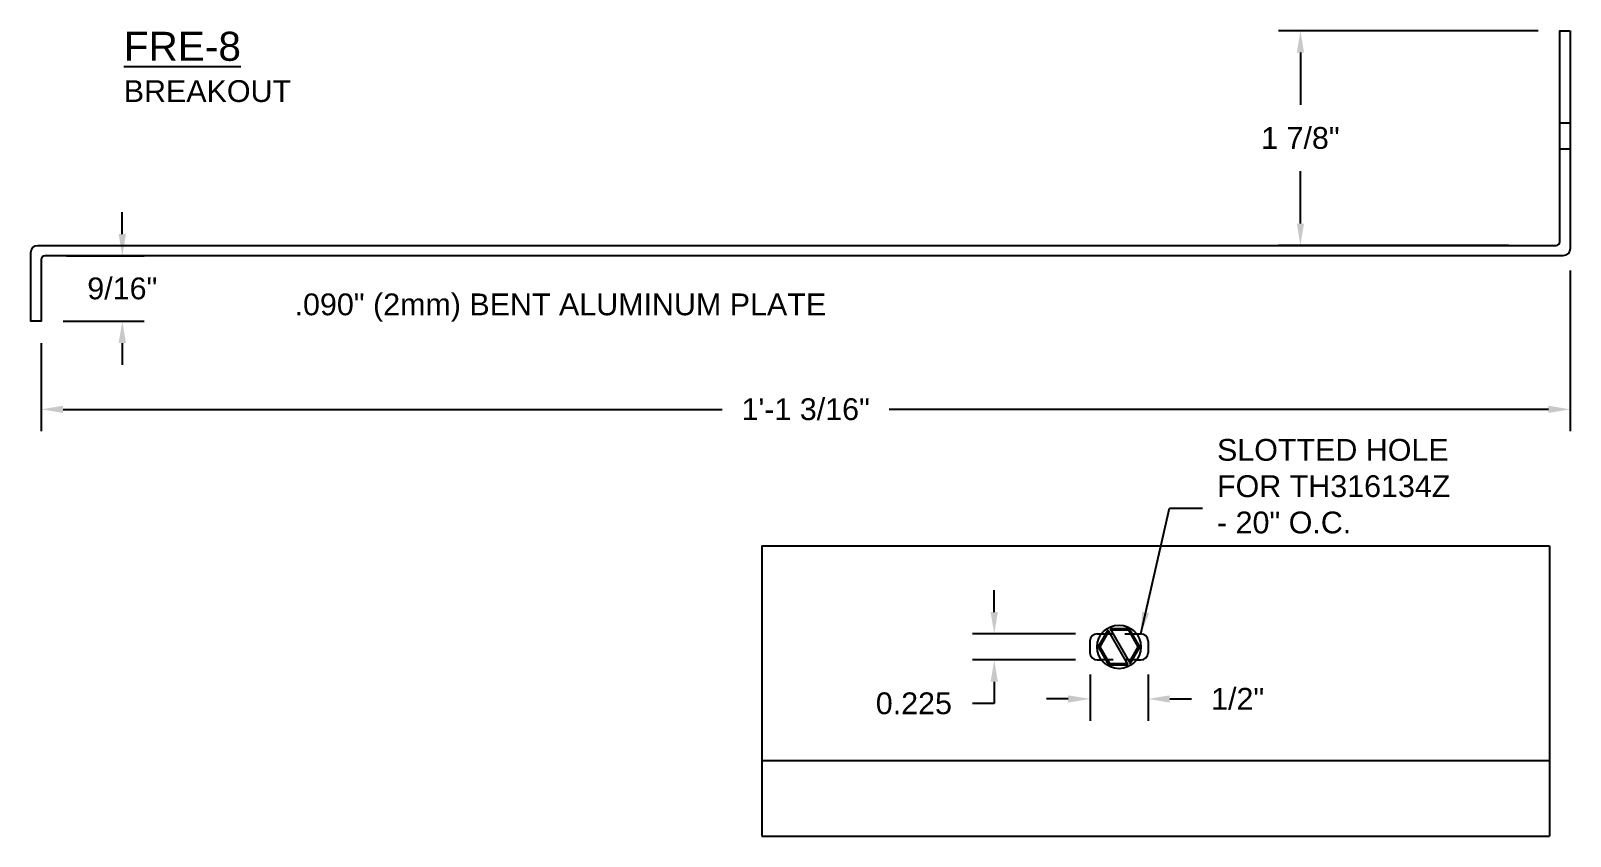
# Model space of a CAD drawing. Header units: inches. Extents: x -4.8 to 40.8, y 1.5 to 11.9.
# Drawn here: x 27.52 to 40.77, y 2.28 to 9.22 of the extents above; entities that cross this region are included whole.
import ezdxf

# ---------------------------------------------------------------- set-up
doc = ezdxf.new("R2010")
doc.units = ezdxf.units.IN
doc.header["$MEASUREMENT"] = 0
doc.linetypes.add('HIDDEN', pattern=[0.375, 0.25, -0.125])
for name, color, linetype in [('ANCHORS', 4, 'Continuous'), ('DIMENSIONS', 3, 'Continuous'), ('METALS', 7, 'Continuous'), ('TEXT', 2, 'Continuous')]:
    doc.layers.add(name, color=color, linetype=linetype)
doc.styles.add('ARIAL', font='arial.ttf')
doc.dimstyles.new('Arial', dxfattribs={"dimtxt": 0.1875, "dimasz": 0.1875, "dimexe": 0.1875, "dimexo": 0.1875, "dimgap": 0.1875, "dimtad": 0, "dimtih": 1, "dimtoh": 1, "dimdec": 4, "dimzin": 3, "dimdsep": 46, "dimlunit": 4, "dimtxsty": 'ARIAL', "dimcen": 0.1875, "dimadec": 0, "dimazin": 0, "dimtfac": 1, "dimtdec": 4, "dimtofl": 0, "dimtmove": 0, "dimatfit": 3, "dimfxl": 0, "dimfrac": 2, "dimtolj": 1, "dimtzin": 0, "dimarcsym": 0})

# ---------------------------------------------------------------- blocks, each defined once
blk = doc.blocks.new('*D11')
at = {"layer": 'Defpoints', "color": 0}
for p in [(40.769, 7.343), (27.609, 6.718), (40.769, 5.959)]:
    blk.add_point(p, dxfattribs=at)
at = {"layer": 'DIMENSIONS', "color": 0, "lineweight": -2}
for p, q in [((40.769, 7.155), (40.769, 5.772)), ((27.609, 6.53), (27.609, 5.772)), ((27.797, 5.959), (33.47, 5.959)), ((40.582, 5.959), (34.908, 5.959))]:
    blk.add_line(p, q, dxfattribs=at)
at = {"layer": 'DIMENSIONS', "color": 0}
for points in [[(27.797, 5.99), (27.797, 5.928), (27.609, 5.959)], [(40.582, 5.99), (40.582, 5.928), (40.769, 5.959)]]:
    blk.add_solid(points, dxfattribs=at)
at = {"layer": 'DIMENSIONS', "color": 0, "insert": (34.189, 5.959), "char_height": 0.1875, "attachment_point": 5, "style": 'ARIAL'}
blk.add_mtext('\\A1;1\'-1 3/16"', dxfattribs=at)
blk = doc.blocks.new('*D12')
at = {"layer": 'Defpoints', "color": 0}
for p in [(27.64, 7.28), (27.609, 6.718), (28.307, 6.718)]:
    blk.add_point(p, dxfattribs=at)
at = {"layer": 'DIMENSIONS', "color": 0, "lineweight": -2}
for p, q in [((28.307, 7.468), (28.307, 7.655)), ((27.828, 7.28), (28.494, 7.28)), ((27.797, 6.718), (28.494, 6.718)), ((28.307, 6.53), (28.307, 6.343))]:
    blk.add_line(p, q, dxfattribs=at)
at = {"layer": 'DIMENSIONS', "color": 0}
for points in [[(28.275, 7.468), (28.338, 7.468), (28.307, 7.28)], [(28.275, 6.53), (28.338, 6.53), (28.307, 6.718)]]:
    blk.add_solid(points, dxfattribs=at)
at = {"layer": 'DIMENSIONS', "color": 0, "insert": (28.307, 6.999), "char_height": 0.1875, "attachment_point": 5, "style": 'ARIAL'}
blk.add_mtext('\\A1;9/16"', dxfattribs=at)
blk = doc.blocks.new('*D13')
at = {"layer": 'Defpoints', "color": 0}
for p in [(40.679, 9.218), (38.447, 7.37), (40.425, 7.37)]:
    blk.add_point(p, dxfattribs=at)
at = {"layer": 'DIMENSIONS', "color": 0, "lineweight": -2}
for p, q in [((40.492, 9.218), (38.259, 9.218)), ((38.447, 9.03), (38.447, 8.579)), ((38.447, 7.558), (38.447, 8.01)), ((40.238, 7.37), (38.259, 7.37))]:
    blk.add_line(p, q, dxfattribs=at)
at = {"layer": 'DIMENSIONS', "color": 0}
for points in [[(38.416, 9.03), (38.478, 9.03), (38.447, 9.218)], [(38.416, 7.558), (38.478, 7.558), (38.447, 7.37)]]:
    blk.add_solid(points, dxfattribs=at)
at = {"layer": 'DIMENSIONS', "color": 0, "insert": (38.447, 8.294), "char_height": 0.1875, "attachment_point": 5, "style": 'ARIAL'}
blk.add_mtext('\\A1;1 7/8"', dxfattribs=at)
blk = doc.blocks.new('*D19')
at = {"layer": 'Defpoints', "color": 0}
for p in [(36.698, 4.027), (35.812, 3.802), (36.698, 3.802)]:
    blk.add_point(p, dxfattribs=at)
at = {"layer": 'DIMENSIONS', "color": 0, "lineweight": -2}
for p, q in [((35.812, 4.214), (35.812, 4.402)), ((36.511, 4.027), (35.624, 4.027)), ((36.511, 3.802), (35.624, 3.802)), ((35.812, 3.614), (35.812, 3.427)), ((35.812, 3.427), (35.624, 3.427))]:
    blk.add_line(p, q, dxfattribs=at)
at = {"layer": 'DIMENSIONS', "color": 0}
for points in [[(35.78, 4.214), (35.843, 4.214), (35.812, 4.027)], [(35.78, 3.614), (35.843, 3.614), (35.812, 3.802)]]:
    blk.add_solid(points, dxfattribs=at)
at = {"layer": 'DIMENSIONS', "color": 0, "insert": (35.12, 3.427), "char_height": 0.1875, "attachment_point": 5, "style": 'ARIAL'}
blk.add_mtext('\\A1;0.225', dxfattribs=at)
blk = doc.blocks.new('*D20')
at = {"layer": 'Defpoints', "color": 0}
for p in [(36.636, 3.864), (37.136, 3.864), (37.136, 3.466)]:
    blk.add_point(p, dxfattribs=at)
at = {"layer": 'DIMENSIONS', "color": 0, "lineweight": -2}
for p, q in [((36.636, 3.677), (36.636, 3.278)), ((37.136, 3.677), (37.136, 3.278)), ((36.448, 3.466), (36.261, 3.466)), ((37.323, 3.466), (37.511, 3.466))]:
    blk.add_line(p, q, dxfattribs=at)
at = {"layer": 'DIMENSIONS', "color": 0}
for points in [[(36.448, 3.497), (36.448, 3.434), (36.636, 3.466)], [(37.323, 3.497), (37.323, 3.434), (37.136, 3.466)]]:
    blk.add_solid(points, dxfattribs=at)
at = {"layer": 'DIMENSIONS', "color": 0, "insert": (37.907, 3.466), "char_height": 0.1875, "attachment_point": 5, "style": 'ARIAL'}
blk.add_mtext('\\A1;1/2"', dxfattribs=at)
blk = doc.blocks.new('tapcon head')
for p, q in [((-0.097, 0.144), (0.076, -0.156)), ((-0.076, 0.156), (0.097, -0.144))]:
    blk.add_line(p, q)
for points in [[(-0.097, 0.144), (-0.18, 0), (-0.09, -0.156), (0.076, -0.156)], [(0.097, -0.144), (0.18, 0), (0.09, 0.156), (-0.076, 0.156)], [(0.09, -0.131), (0.166, 0), (0.083, 0.144), (-0.069, 0.144)], [(-0.09, 0.131), (-0.166, 0), (-0.083, -0.144), (0.069, -0.144)]]:
    blk.add_lwpolyline(points)
blk.add_circle((0, 0), 0.188)

msp = doc.modelspace()

# ---------------------------------------------------------------- linework, layer by layer
at = {"linetype": 'HIDDEN', "ltscale": 0.125}
for p, q in [((40.67919, 8.42589), (40.76919, 8.42589)), ((40.67919, 8.20089), (40.76919, 8.20089)), ((36.73587, 4.02664), (37.03587, 4.02664)), ((37.03587, 3.80164), (36.73587, 3.80164))]:
    msp.add_line(p, q, dxfattribs=at)
for p, q in [((33.81155, 4.78414), (40.59104, 4.78414)), ((33.81155, 4.78414), (33.81155, 2.28414)), ((40.59104, 4.78414), (40.59104, 2.28414)), ((36.69837, 4.02664), (36.73587, 4.02664)), ((37.03587, 4.02664), (37.07337, 4.02664)), ((36.63587, 3.96414), (36.63587, 3.86414)), ((37.13587, 3.96414), (37.13587, 3.86414)), ((36.69837, 3.80164), (36.73587, 3.80164)), ((37.03587, 3.80164), (37.07337, 3.80164)), ((33.81155, 2.93664), (40.59104, 2.93664)), ((33.81155, 2.28414), (40.59104, 2.28414))]:
    msp.add_line(p, q)
for centre, start, end in [((36.69837, 3.96414), 90, 180), ((37.07337, 3.96414), 0, 90), ((36.69837, 3.86414), 180, 270), ((37.07337, 3.86414), 270, 0)]:
    msp.add_arc(centre, 0.0625, start, end)
at = {"layer": 'METALS'}
msp.add_lwpolyline([(40.76919, 9.21789), (40.76919, 7.34289, -0.41421356), (40.70669, 7.28039), (27.64044, 7.28039, 0.41421356), (27.60919, 7.24914), (27.60919, 6.71789), (27.51919, 6.71789), (27.51919, 7.30789, -0.41421356), (27.58169, 7.37039), (40.64794, 7.37039, 0.41421356), (40.67919, 7.40164), (40.67919, 9.21789)], format="xyb", close=True, dxfattribs=at)

# ---------------------------------------------------------------- block references
at = {"layer": 'ANCHORS'}
msp.add_blockref('tapcon head', (36.88587, 3.91414), dxfattribs=at)

# ---------------------------------------------------------------- texts
at = {"layer": 'TEXT', "insert": (28.31917, 9.20927), "char_height": 0.25, "width": 4.4375, "attachment_point": 1, "style": 'ARIAL'}
msp.add_mtext('{\\LFRE-8\\P\\H0.75x;\\lBREAKOUT}', dxfattribs=at)
at = {"layer": 'TEXT', "char_height": 0.1875, "style": 'ARIAL'}
for s, insert, attachment_point in [('.090" (2mm) BENT ALUMINUM PLATE', (34.36494, 6.83446), 6), ('SLOTTED HOLE\\PFOR TH316134Z\\P- 20" O.C.', (37.72923, 5.29632), 4)]:
    msp.add_mtext(s, dxfattribs=dict(at, insert=insert, attachment_point=attachment_point))

# ---------------------------------------------------------------- dimensions: what is measured, and where the dimension line sits
at = {"layer": 'DIMENSIONS'}
dim = msp.add_linear_dim(base=(38.44676, 7.37039), p1=(40.67919, 9.21789), p2=(40.42544, 7.37039), angle=90, dimstyle='Arial', override={"dimpost": ''}, dxfattribs=at)
dim.commit()
dim.dimension.update_dxf_attribs({"geometry": '*D13', "text_midpoint": (38.44676, 8.29414)})
for base, p1, p2, override, picture, middle in [((28.3066, 6.71789), (27.64044, 7.28039), (27.60919, 6.71789), {"dimpost": ''}, '*D12', (28.3066, 6.99914)), ((35.81157, 3.80164), (36.69837, 4.02664), (36.69837, 3.80164), {"dimdec": 3, "dimlunit": 2, "dimpost": ''}, '*D19', (35.11951, 3.42664))]:
    dim = msp.add_linear_dim(base=base, p1=p1, p2=p2, angle=90, dimstyle='Arial', override=override, dxfattribs=at)
    dim.commit()
    dim.dimension.update_dxf_attribs({"geometry": picture, "text_midpoint": middle, "dimtype": 160})
for base, p1, p2, picture, middle in [((40.76919, 5.95901), (27.60919, 6.71789), (40.76919, 7.34289), '*D11', (34.18919, 5.95901)), ((37.13587, 3.46564), (36.63587, 3.86414), (37.13587, 3.86414), '*D20', (37.90652, 3.46564))]:
    dim = msp.add_linear_dim(base=base, p1=p1, p2=p2, dimstyle='Arial', override={"dimpost": ''}, dxfattribs=at)
    dim.commit()
    dim.dimension.update_dxf_attribs({"geometry": picture, "text_midpoint": middle})

# ---------------------------------------------------------------- leaders
at = {"layer": 'TEXT'}
msp.add_leader([(37.07337, 4.02664), (37.3199, 5.1081), (37.60423, 5.1081)], dimstyle='Arial', override={"dimgap": 0.125, "dimtad": 0}, dxfattribs=at)

doc.saveas('drawing.dxf')
